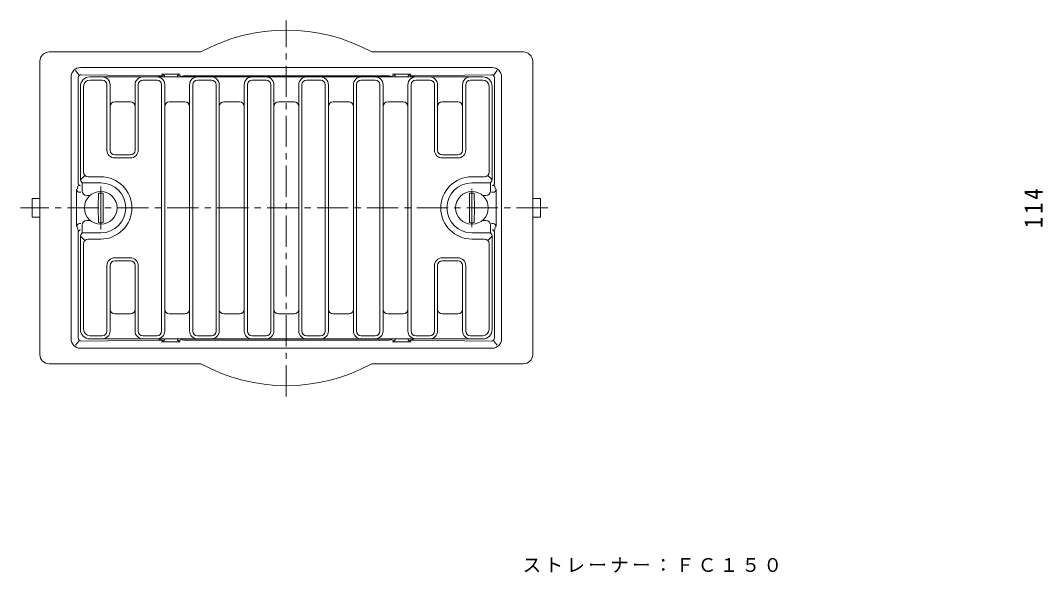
# Model space of a CAD drawing. Units: millimetres, scale not verified. Extents: x -324 to 327, y -276 to 219.
# Drawn here: x -245.6 to 82.1, y 38.8 to 215.8 of the extents above; entities that cross this region are included whole.
import ezdxf

# ---------------------------------------------------------------- set-up
doc = ezdxf.new("R2010")
doc.units = ezdxf.units.MM
doc.header["$LTSCALE"] = 2
doc.linetypes.add('CHAIN1', pattern=[8, 5, -1, 1, -1])
for name, color, linetype, lineweight in [('0-0_通り芯', 3, 'Continuous', 9), ('0-2_仕上', 6, 'Continuous', 9), ('0-4_その他', 7, 'Continuous', 9), ('0-5_寸法', 7, 'Continuous', 9)]:
    doc.layers.add(name, color=color, linetype=linetype, lineweight=lineweight)
doc.styles.add('ＭＳ ゴシック', font='')
doc.styles.get('ＭＳ ゴシック').set_extended_font_data('MS Gothic')

msp = doc.modelspace()

# ---------------------------------------------------------------- linework, layer by layer
at = {"layer": '0-0_通り芯', "linetype": 'CHAIN1'}
for p, q in [((-160.36, 95.295), (-160.36, 215.84)), ((-219.86, 162.574), (-219.86, 148.822)), ((-100.86, 161.226), (-100.86, 150.061)), ((-76.517, 155.738), (-245.605, 155.738))]:
    msp.add_line(p, q, dxfattribs=at)
at = {"layer": '0-0_通り芯'}
for p, q in [((-187.728, 205.738), (-236.36, 205.738)), ((-84.36, 205.738), (-132.992, 205.738)), ((-239.36, 108.738), (-239.36, 202.738)), ((-226.36, 200.738), (-94.36, 200.738)), ((-81.36, 202.738), (-81.36, 108.738)), ((-229.36, 197.738), (-229.36, 113.738)), ((-227.974, 199.749), (-226.904, 198.447)), ((-227.106, 197.439), (-227.106, 163.738)), ((-226.095, 198.439), (-200.36, 198.098)), ((-199.965, 198.309), (-200.541, 198.001)), ((-200.36, 198.632), (-194.36, 198.632)), ((-194.793, 198.33), (-194.189, 198.006)), ((-193.36, 198.098), (-127.36, 198.098)), ((-125.927, 198.33), (-126.531, 198.006)), ((-120.36, 198.632), (-126.36, 198.632)), ((-120.755, 198.309), (-120.179, 198.001)), ((-94.624, 198.439), (-120.36, 198.098)), ((-92.745, 199.749), (-93.816, 198.447)), ((-93.613, 197.439), (-93.613, 163.738)), ((-91.36, 197.738), (-91.36, 113.738)), ((-227.641, 149.738), (-227.641, 161.738)), ((-227.054, 162.935), (-227.383, 161.703)), ((-226.191, 160.738), (-226.641, 160.738)), ((-94.529, 160.738), (-94.079, 160.738)), ((-93.666, 162.935), (-93.337, 161.703)), ((-93.079, 149.738), (-93.079, 161.738)), ((-241.799, 152.738), (-241.799, 158.738)), ((-239.36, 158.738), (-241.799, 158.738)), ((-81.36, 158.738), (-78.921, 158.738)), ((-78.921, 152.738), (-78.921, 158.738)), ((-239.36, 152.738), (-241.799, 152.738)), ((-81.36, 152.738), (-78.921, 152.738)), ((-227.054, 148.541), (-227.383, 149.772)), ((-227.106, 114.037), (-227.106, 147.738)), ((-226.191, 150.738), (-226.641, 150.738)), ((-94.529, 150.738), (-94.079, 150.738)), ((-93.666, 148.541), (-93.337, 149.772)), ((-93.613, 114.037), (-93.613, 147.738)), ((-227.974, 111.726), (-226.904, 113.028)), ((-226.095, 113.037), (-200.36, 113.377)), ((-199.965, 113.166), (-200.541, 113.474)), ((-200.36, 112.843), (-194.36, 112.843)), ((-194.793, 113.146), (-194.189, 113.469)), ((-193.36, 113.377), (-127.36, 113.377)), ((-125.927, 113.146), (-126.531, 113.469)), ((-120.36, 112.843), (-126.36, 112.843)), ((-120.755, 113.166), (-120.179, 113.474)), ((-94.624, 113.037), (-120.36, 113.377)), ((-92.745, 111.726), (-93.816, 113.028)), ((-226.36, 110.738), (-94.36, 110.738)), ((-187.728, 105.738), (-236.36, 105.738)), ((-84.36, 105.738), (-132.992, 105.738))]:
    msp.add_line(p, q, dxfattribs=at)
for centre, radius, start, end in [((-160.36, 155.738), 57, 61.3056, 118.6944), ((-236.36, 202.738), 3, 90, 180), ((-84.36, 202.738), 3, 0, 90), ((-226.36, 197.738), 3, 90, 180), ((-94.36, 197.738), 3, 0, 90), ((-226.106, 197.439), 1, 89.38493, 180), ((-201.36, 197.098), 1, 39.77359, 90), ((-200.36, 197.632), 1, 6.03828, 90), ((-194.36, 197.632), 1, 90, 173.96172), ((-193.36, 197.098), 1, 90, 140.22641), ((-127.36, 197.098), 1, 39.77359, 90), ((-126.36, 197.632), 1, 6.03828, 90), ((-120.36, 197.632), 1, 90, 173.96172), ((-119.36, 197.098), 1, 90, 140.22641), ((-94.613, 197.439), 1, 0, 90.61507), ((-226.641, 161.738), 1, 180, 270), ((-226.106, 163.738), 1, 180, 255.32204), ((-94.613, 163.738), 1, 284.67796, 0), ((-94.079, 161.738), 1, 270, 0), ((-226.641, 149.738), 1, 90, 180), ((-226.106, 147.738), 1, 104.67796, 180), ((-94.613, 147.738), 1, 0, 75.32204), ((-94.079, 149.738), 1, 0, 90), ((-226.36, 113.738), 3, 180, 270), ((-226.106, 114.037), 1, 180, 270.61507), ((-201.36, 114.377), 1, 270, 320.22641), ((-200.36, 113.843), 1, 270, 353.96172), ((-194.36, 113.843), 1, 186.03828, 270), ((-193.36, 114.377), 1, 219.77359, 270), ((-127.36, 114.377), 1, 270, 320.22641), ((-126.36, 113.843), 1, 270, 353.96172), ((-120.36, 113.843), 1, 186.03828, 270), ((-119.36, 114.377), 1, 219.77359, 270), ((-94.613, 114.037), 1, 269.38493, 0), ((-94.36, 113.738), 3, 270, 0), ((-236.36, 108.738), 3, 180, 270), ((-84.36, 108.738), 3, 270, 0), ((-160.36, 155.738), 57, 241.3056, 298.6944)]:
    msp.add_arc(centre, radius, start, end, dxfattribs=at)
at = {"layer": '0-2_仕上'}
for p, q in [((-160.36, 197.738), (-223.36, 197.738)), ((-219.36, 196.738), (-223.36, 196.738)), ((-201.86, 196.738), (-206.36, 196.738)), ((-184.36, 196.738), (-188.86, 196.738)), ((-166.86, 196.738), (-171.36, 196.738)), ((-160.36, 197.738), (-97.36, 197.738)), ((-153.86, 196.738), (-149.36, 196.738)), ((-136.36, 196.738), (-131.86, 196.738)), ((-118.86, 196.738), (-114.36, 196.738)), ((-101.36, 196.738), (-97.36, 196.738)), ((-226.36, 165.092), (-226.36, 194.738)), ((-225.36, 167.238), (-225.36, 194.738)), ((-217.86, 195.238), (-217.86, 174.238)), ((-216.86, 174.238), (-216.86, 195.238)), ((-208.86, 174.238), (-208.86, 195.238)), ((-207.86, 195.238), (-207.86, 174.238)), ((-200.36, 195.238), (-200.36, 155.738)), ((-199.36, 155.738), (-199.36, 195.238)), ((-191.36, 195.238), (-191.36, 155.738)), ((-190.36, 195.238), (-190.36, 155.738)), ((-182.86, 195.238), (-182.86, 155.738)), ((-181.86, 195.238), (-181.86, 155.738)), ((-173.86, 195.238), (-173.86, 155.738)), ((-172.86, 195.238), (-172.86, 155.738)), ((-165.36, 195.238), (-165.36, 155.738)), ((-164.36, 195.238), (-164.36, 155.738)), ((-156.36, 195.238), (-156.36, 155.738)), ((-155.36, 195.238), (-155.36, 155.738)), ((-147.86, 195.238), (-147.86, 155.738)), ((-146.86, 195.238), (-146.86, 155.738)), ((-138.86, 195.238), (-138.86, 155.738)), ((-137.86, 195.238), (-137.86, 155.738)), ((-130.36, 195.238), (-130.36, 155.738)), ((-129.36, 195.238), (-129.36, 155.738)), ((-121.36, 155.738), (-121.36, 195.238)), ((-120.36, 195.238), (-120.36, 155.738)), ((-112.86, 195.238), (-112.86, 174.238)), ((-111.86, 174.238), (-111.86, 195.238)), ((-103.86, 174.238), (-103.86, 195.238)), ((-102.86, 195.238), (-102.86, 174.238)), ((-95.36, 167.238), (-95.36, 194.738)), ((-94.36, 164.948), (-94.36, 194.738)), ((-210.36, 189.738), (-215.36, 189.738)), ((-192.86, 189.738), (-197.86, 189.738)), ((-175.36, 189.738), (-180.36, 189.738)), ((-160.36, 189.738), (-162.86, 189.738)), ((-160.36, 189.738), (-157.86, 189.738)), ((-145.36, 189.738), (-140.36, 189.738)), ((-127.86, 189.738), (-122.86, 189.738)), ((-110.36, 189.738), (-105.36, 189.738)), ((-210.36, 172.738), (-215.36, 172.738)), ((-210.36, 171.738), (-215.36, 171.738)), ((-110.36, 172.738), (-105.36, 172.738)), ((-110.36, 171.738), (-105.36, 171.738)), ((-226.325, 164.772), (-224.92, 166.177)), ((-226.201, 164.421), (-225.86, 163.738)), ((-223.86, 165.738), (-219.86, 165.738)), ((-96.86, 165.738), (-100.86, 165.738)), ((-94.394, 164.772), (-95.799, 166.177)), ((-94.518, 164.421), (-94.86, 163.738)), ((-225.86, 161.238), (-225.86, 163.738)), ((-219.86, 163.738), (-225.86, 163.738)), ((-100.86, 163.738), (-94.86, 163.738)), ((-94.86, 161.238), (-94.86, 163.738)), ((-224.36, 159.738), (-223.26, 159.738)), ((-96.36, 159.738), (-97.459, 159.738)), ((-200.36, 116.238), (-200.36, 155.738)), ((-199.36, 155.738), (-199.36, 116.238)), ((-191.36, 116.238), (-191.36, 155.738)), ((-190.36, 116.238), (-190.36, 155.738)), ((-182.86, 116.238), (-182.86, 155.738)), ((-181.86, 116.238), (-181.86, 155.738)), ((-173.86, 116.238), (-173.86, 155.738)), ((-172.86, 116.238), (-172.86, 155.738)), ((-165.36, 116.238), (-165.36, 155.738)), ((-164.36, 116.238), (-164.36, 155.738)), ((-156.36, 116.238), (-156.36, 155.738)), ((-155.36, 116.238), (-155.36, 155.738)), ((-147.86, 116.238), (-147.86, 155.738)), ((-146.86, 116.238), (-146.86, 155.738)), ((-138.86, 116.238), (-138.86, 155.738)), ((-137.86, 116.238), (-137.86, 155.738)), ((-130.36, 116.238), (-130.36, 155.738)), ((-129.36, 116.238), (-129.36, 155.738)), ((-121.36, 155.738), (-121.36, 116.238)), ((-120.36, 116.238), (-120.36, 155.738)), ((-224.36, 151.738), (-223.26, 151.738)), ((-96.36, 151.738), (-97.459, 151.738)), ((-226.201, 147.054), (-225.86, 147.738)), ((-225.86, 150.238), (-225.86, 147.738)), ((-219.86, 147.738), (-225.86, 147.738)), ((-100.86, 147.738), (-94.86, 147.738)), ((-94.86, 150.238), (-94.86, 147.738)), ((-94.518, 147.054), (-94.86, 147.738)), ((-226.36, 146.383), (-226.36, 116.738)), ((-226.325, 146.703), (-224.92, 145.298)), ((-225.36, 144.238), (-225.36, 116.738)), ((-223.86, 145.738), (-219.86, 145.738)), ((-96.86, 145.738), (-100.86, 145.738)), ((-94.394, 146.703), (-95.799, 145.298)), ((-95.36, 144.238), (-95.36, 116.738)), ((-94.36, 146.528), (-94.36, 116.738)), ((-210.36, 139.738), (-215.36, 139.738)), ((-210.36, 138.738), (-215.36, 138.738)), ((-110.36, 139.738), (-105.36, 139.738)), ((-110.36, 138.738), (-105.36, 138.738)), ((-217.86, 116.238), (-217.86, 137.238)), ((-216.86, 137.238), (-216.86, 116.238)), ((-208.86, 137.238), (-208.86, 116.238)), ((-207.86, 116.238), (-207.86, 137.238)), ((-112.86, 116.238), (-112.86, 137.238)), ((-111.86, 137.238), (-111.86, 116.238)), ((-103.86, 137.238), (-103.86, 116.238)), ((-102.86, 116.238), (-102.86, 137.238)), ((-210.36, 121.738), (-215.36, 121.738)), ((-192.86, 121.738), (-197.86, 121.738)), ((-175.36, 121.738), (-180.36, 121.738)), ((-160.36, 121.738), (-162.86, 121.738)), ((-160.36, 121.738), (-157.86, 121.738)), ((-145.36, 121.738), (-140.36, 121.738)), ((-127.86, 121.738), (-122.86, 121.738)), ((-110.36, 121.738), (-105.36, 121.738)), ((-219.36, 114.738), (-223.36, 114.738)), ((-201.86, 114.738), (-206.36, 114.738)), ((-184.36, 114.738), (-188.86, 114.738)), ((-166.86, 114.738), (-171.36, 114.738)), ((-153.86, 114.738), (-149.36, 114.738)), ((-136.36, 114.738), (-131.86, 114.738)), ((-118.86, 114.738), (-114.36, 114.738)), ((-101.36, 114.738), (-97.36, 114.738)), ((-160.36, 113.738), (-223.36, 113.738)), ((-160.36, 113.738), (-97.36, 113.738))]:
    msp.add_line(p, q, dxfattribs=at)
at = {"layer": '0-2_仕上', "color": 4, "linetype": 'CHAIN1'}
for p, q in [((-219.86, 149.54), (-219.86, 161.828)), ((-100.86, 149.54), (-100.86, 161.828))]:
    msp.add_line(p, q, dxfattribs=at)
at = {"layer": '0-2_仕上', "color": 4}
for p, q in [((-220.588, 160.431), (-220.67, 155.738)), ((-219.132, 160.431), (-219.05, 155.738)), ((-101.588, 160.431), (-101.67, 155.738)), ((-100.131, 160.431), (-100.05, 155.738)), ((-220.588, 151.044), (-220.67, 155.738)), ((-219.132, 151.044), (-219.05, 155.738)), ((-101.588, 151.044), (-101.67, 155.738)), ((-100.131, 151.044), (-100.05, 155.738))]:
    msp.add_line(p, q, dxfattribs=at)
for centre in [(-219.86, 155.738), (-100.86, 155.738)]:
    msp.add_circle(centre, 5.25, dxfattribs=at)
at = {"layer": '0-2_仕上'}
for centre, radius, start, end in [((-223.36, 194.738), 3, 90, 180), ((-223.36, 194.738), 2, 90, 180), ((-219.36, 195.238), 2.5, 0, 90), ((-219.36, 195.238), 1.5, 0, 90), ((-206.36, 195.238), 2.5, 90, 180), ((-206.36, 195.238), 1.5, 90, 180), ((-201.86, 195.238), 2.5, 0, 90), ((-201.86, 195.238), 1.5, 0, 90), ((-188.86, 195.238), 2.5, 90, 180), ((-188.86, 195.238), 1.5, 90, 180), ((-184.36, 195.238), 2.5, 0, 90), ((-184.36, 195.238), 1.5, 0, 90), ((-171.36, 195.238), 2.5, 90, 180), ((-171.36, 195.238), 1.5, 90, 180), ((-166.86, 195.238), 2.5, 0, 90), ((-166.86, 195.238), 1.5, 0, 90), ((-153.86, 195.238), 2.5, 90, 180), ((-153.86, 195.238), 1.5, 90, 180), ((-149.36, 195.238), 2.5, 0, 90), ((-149.36, 195.238), 1.5, 0, 90), ((-136.36, 195.238), 2.5, 90, 180), ((-136.36, 195.238), 1.5, 90, 180), ((-131.86, 195.238), 2.5, 0, 90), ((-131.86, 195.238), 1.5, 0, 90), ((-118.86, 195.238), 2.5, 90, 180), ((-118.86, 195.238), 1.5, 90, 180), ((-114.36, 195.238), 2.5, 0, 90), ((-114.36, 195.238), 1.5, 0, 90), ((-101.36, 195.238), 2.5, 90, 180), ((-101.36, 195.238), 1.5, 90, 180), ((-97.36, 194.738), 3, 0, 90), ((-97.36, 194.738), 2, 0, 90), ((-215.36, 188.238), 1.5, 90, 180), ((-210.36, 188.238), 1.5, 0, 90), ((-197.86, 188.238), 1.5, 90, 180), ((-192.86, 188.238), 1.5, 0, 90), ((-180.36, 188.238), 1.5, 90, 180), ((-175.36, 188.238), 1.5, 0, 90), ((-162.86, 188.238), 1.5, 90, 180), ((-157.86, 188.238), 1.5, 0, 90), ((-145.36, 188.238), 1.5, 90, 180), ((-140.36, 188.238), 1.5, 0, 90), ((-127.86, 188.238), 1.5, 90, 180), ((-122.86, 188.238), 1.5, 0, 90), ((-110.36, 188.238), 1.5, 90, 180), ((-105.36, 188.238), 1.5, 0, 90), ((-215.36, 174.238), 2.5, 180, 270), ((-215.36, 174.238), 1.5, 180, 270), ((-210.36, 174.238), 1.5, 270, 0), ((-210.36, 174.238), 2.5, 270, 0), ((-110.36, 174.238), 2.5, 180, 270), ((-110.36, 174.238), 1.5, 180, 270), ((-105.36, 174.238), 1.5, 270, 0), ((-105.36, 174.238), 2.5, 270, 0), ((-223.86, 167.238), 1.5, 180, 270), ((-96.86, 167.238), 1.5, 270, 0), ((-224.86, 165.092), 1.5, 180, 206.56386), ((-219.86, 155.738), 10, 0, 90), ((-100.86, 155.738), 10, 90, 180), ((-95.86, 165.092), 1.5, 333.43614, 0), ((-224.36, 161.238), 1.5, 180, 270), ((-219.86, 155.738), 8, 0, 90), ((-100.86, 155.738), 8, 90, 180), ((-96.36, 161.238), 1.5, 270, 0), ((-219.86, 155.738), 8, 270, 0), ((-219.86, 155.738), 10, 270, 0), ((-100.86, 155.738), 10, 180, 270), ((-100.86, 155.738), 8, 180, 270), ((-224.36, 150.238), 1.5, 90, 180), ((-96.36, 150.238), 1.5, 0, 90), ((-224.86, 146.383), 1.5, 153.43614, 180), ((-223.86, 144.238), 1.5, 90, 180), ((-96.86, 144.238), 1.5, 0, 90), ((-95.86, 146.383), 1.5, 0, 26.56386), ((-215.36, 137.238), 2.5, 90, 180), ((-215.36, 137.238), 1.5, 90, 180), ((-210.36, 137.238), 2.5, 0, 90), ((-210.36, 137.238), 1.5, 0, 90), ((-110.36, 137.238), 2.5, 90, 180), ((-110.36, 137.238), 1.5, 90, 180), ((-105.36, 137.238), 2.5, 0, 90), ((-105.36, 137.238), 1.5, 0, 90), ((-215.36, 123.238), 1.5, 180, 270), ((-210.36, 123.238), 1.5, 270, 0), ((-197.86, 123.238), 1.5, 180, 270), ((-192.86, 123.238), 1.5, 270, 0), ((-180.36, 123.238), 1.5, 180, 270), ((-175.36, 123.238), 1.5, 270, 0), ((-162.86, 123.238), 1.5, 180, 270), ((-157.86, 123.238), 1.5, 270, 0), ((-145.36, 123.238), 1.5, 180, 270), ((-140.36, 123.238), 1.5, 270, 0), ((-127.86, 123.238), 1.5, 180, 270), ((-122.86, 123.238), 1.5, 270, 0), ((-110.36, 123.238), 1.5, 180, 270), ((-105.36, 123.238), 1.5, 270, 0), ((-223.36, 116.738), 3, 180, 270), ((-223.36, 116.738), 2, 180, 270), ((-219.36, 116.238), 1.5, 270, 0), ((-219.36, 116.238), 2.5, 270, 0), ((-206.36, 116.238), 2.5, 180, 270), ((-206.36, 116.238), 1.5, 180, 270), ((-201.86, 116.238), 1.5, 270, 0), ((-201.86, 116.238), 2.5, 270, 0), ((-188.86, 116.238), 2.5, 180, 270), ((-188.86, 116.238), 1.5, 180, 270), ((-184.36, 116.238), 1.5, 270, 0), ((-184.36, 116.238), 2.5, 270, 0), ((-171.36, 116.238), 2.5, 180, 270), ((-171.36, 116.238), 1.5, 180, 270), ((-166.86, 116.238), 1.5, 270, 0), ((-166.86, 116.238), 2.5, 270, 0), ((-153.86, 116.238), 2.5, 180, 270), ((-153.86, 116.238), 1.5, 180, 270), ((-149.36, 116.238), 1.5, 270, 0), ((-149.36, 116.238), 2.5, 270, 0), ((-136.36, 116.238), 2.5, 180, 270), ((-136.36, 116.238), 1.5, 180, 270), ((-131.86, 116.238), 1.5, 270, 0), ((-131.86, 116.238), 2.5, 270, 0), ((-118.86, 116.238), 2.5, 180, 270), ((-118.86, 116.238), 1.5, 180, 270), ((-114.36, 116.238), 1.5, 270, 0), ((-114.36, 116.238), 2.5, 270, 0), ((-101.36, 116.238), 2.5, 180, 270), ((-101.36, 116.238), 1.5, 180, 270), ((-97.36, 116.738), 3, 270, 0), ((-97.36, 116.738), 2, 270, 0)]:
    msp.add_arc(centre, radius, start, end, dxfattribs=at)
at = {"layer": '0-2_仕上', "color": 4}
for centre, start, end in [((-219.86, 155.738), 81.18024, 98.81886), ((-100.86, 155.738), 81.18024, 98.81886), ((-219.86, 155.738), 261.18114, 278.81976), ((-100.86, 155.738), 261.18114, 278.81976)]:
    msp.add_arc(centre, 4.75, start, end, dxfattribs=at)

# ---------------------------------------------------------------- texts
at = {"layer": '0-4_その他', "color": 2, "insert": (82.093, 149.238), "char_height": 5.865, "attachment_point": 7, "rotation": 90, "style": 'ＭＳ ゴシック'}
msp.add_mtext('\\T1.27;\\W0.9;114', dxfattribs=at)
at = {"layer": '0-5_寸法', "insert": (-84.637, 38.819), "char_height": 4.399, "attachment_point": 7, "style": 'ＭＳ ゴシック'}
msp.add_mtext('\\T1.17;ストレーナー：ＦＣ１５０', dxfattribs=at)

doc.saveas('drawing.dxf')
